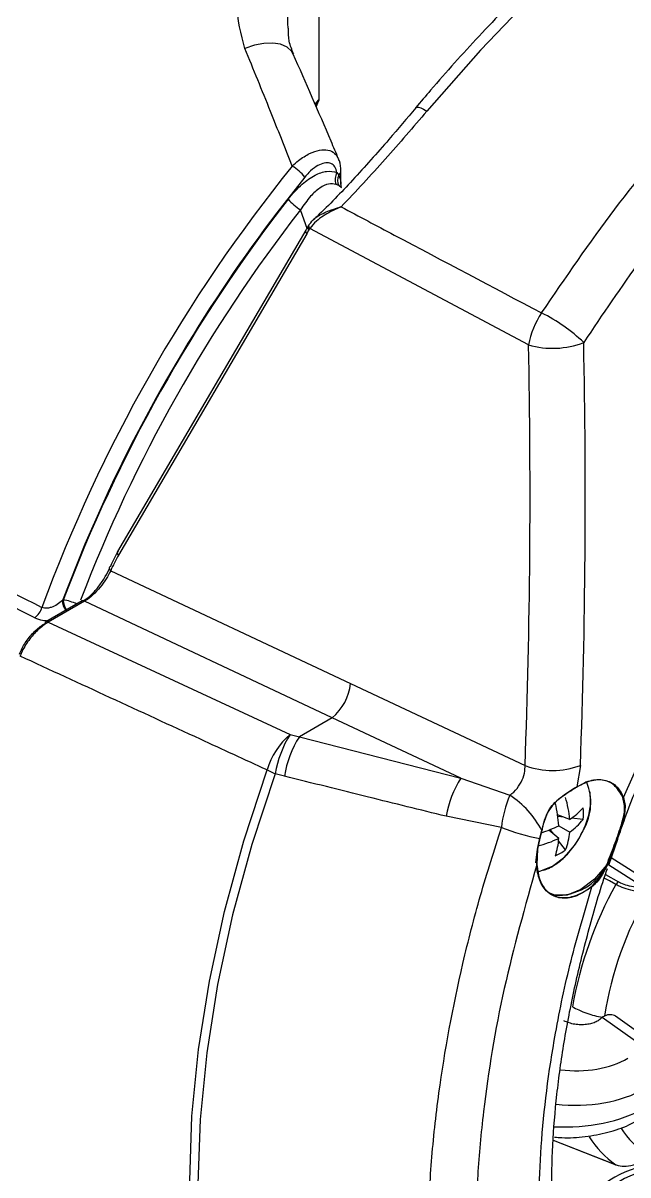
# Model space of a CAD drawing. Extents: x 7 to 113, y 1 to 87.
# Drawn here: x 84.198 to 85.636, y 3.3 to 6.037 of the extents above; entities that cross this region are included whole.
import ezdxf

# ---------------------------------------------------------------- set-up
doc = ezdxf.new("R2010")
doc.units = 0
doc.header["$MEASUREMENT"] = 0
doc.layers.add('OBJECT', color=7, linetype='CONTINUOUS')

msp = doc.modelspace()

# ---------------------------------------------------------------- linework, layer by layer
at = {"layer": 'OBJECT'}
for p, q in [((84.9008, 6.2042), (84.9008, 5.8548)), ((84.892, 5.844), (84.9008, 5.8548)), ((84.8675, 5.6709), (84.8012, 5.5864)), ((84.9438, 5.6821), (84.9482, 5.6755)), ((84.9533, 5.6538), (84.9533, 5.6851)), ((84.9481, 5.651), (84.942, 5.6537)), ((84.9546, 5.6458), (84.9481, 5.651)), ((84.8743, 5.5463), (84.8573, 5.5934)), ((84.87, 5.545), (84.4222, 4.7813)), ((84.8725, 5.5364), (84.4247, 4.7727)), ((84.8795, 5.5487), (84.8777, 5.5456)), ((85.3993, 5.2725), (84.8795, 5.5487)), ((84.4062, 4.7358), (84.9765, 4.4677)), ((84.3387, 4.6638), (84.2523, 4.614)), ((84.3438, 4.6633), (84.2574, 4.6134)), ((84.2914, 4.6649), (84.2934, 4.6661)), ((84.9329, 4.3863), (84.3438, 4.6633)), ((84.2574, 4.6134), (84.8329, 4.3468)), ((84.9765, 4.4677), (85.3909, 4.2729)), ((85.6249, 4.1971), (85.7345, 4.4436)), ((84.9329, 4.3863), (84.8547, 4.3412)), ((85.238, 4.2429), (84.9329, 4.3863)), ((84.8329, 4.3468), (84.8547, 4.3412)), ((84.8547, 4.3412), (85.238, 4.2429)), ((85.5225, 4.2729), (85.5143, 4.2221)), ((84.8191, 4.2476), (84.7972, 4.2531)), ((85.238, 4.2429), (85.3545, 4.2021)), ((85.6207, 4.2031), (85.6206, 4.2035)), ((85.6235, 4.1969), (85.6207, 4.2031)), ((85.6221, 4.2035), (85.6219, 4.2039)), ((85.6221, 4.2035), (85.6249, 4.1971)), ((85.6276, 4.178), (85.6235, 4.1969)), ((85.6249, 4.1971), (85.6291, 4.1781)), ((85.6276, 4.178), (85.6277, 4.1777)), ((85.6292, 4.1778), (85.6291, 4.1781)), ((85.335, 4.1257), (85.2034, 4.1521)), ((85.4971, 4.1446), (85.4683, 4.1554)), ((85.4828, 4.15), (85.4689, 4.1516)), ((85.529, 4.1445), (85.5016, 4.1478)), ((85.426, 4.0998), (85.4307, 4.1181)), ((85.4307, 4.1181), (85.4261, 4.1002)), ((85.4711, 4.0997), (85.4474, 4.1192)), ((85.4593, 4.1094), (85.4509, 4.1206)), ((85.4711, 4.1297), (85.4971, 4.1147)), ((85.4205, 4.0739), (85.426, 4.0998)), ((85.4261, 4.1002), (85.4206, 4.0744)), ((85.4872, 4.0721), (85.4707, 4.0942)), ((85.5898, 4.0363), (85.6112, 4.0979)), ((85.4206, 4.0744), (85.4166, 4.0416)), ((85.4166, 4.0416), (85.4205, 4.074)), ((85.4205, 4.074), (85.4189, 4.0377)), ((85.4189, 4.0369), (85.4205, 4.0735)), ((85.4205, 4.0739), (85.4205, 4.0735)), ((85.4208, 4.0737), (85.4209, 4.0741)), ((85.596, 4.0543), (85.687, 3.9967)), ((85.5851, 4.0369), (85.585, 4.0368)), ((85.5863, 4.036), (85.5864, 4.0362)), ((85.6709, 3.9849), (85.5898, 4.0363)), ((85.5821, 4.0142), (85.6133, 3.9967)), ((85.4467, 3.9705), (85.4545, 3.9667)), ((85.4488, 3.9693), (85.4539, 3.9664)), ((85.5796, 3.6775), (85.5744, 3.6752)), ((85.5744, 3.6752), (85.6777, 3.6013)), ((85.71, 3.6027), (85.6063, 3.6769)), ((85.4578, 3.3827), (85.6075, 3.3236)), ((85.4579, 3.3827), (85.6068, 3.324)), ((85.6068, 3.324), (85.6075, 3.3236))]:
    msp.add_line(p, q, dxfattribs=at)
at = {"layer": 'OBJECT', "flags": 128}
for points in [[(87.0674, 6.9304), (86.9397, 6.9283), (86.8081, 6.9135), (86.673, 6.8861), (86.5353, 6.8461), (86.3955, 6.7937), (86.2543, 6.7293), (86.1124, 6.6531), (85.9706, 6.5655), (85.8294, 6.467), (85.6896, 6.3579), (85.5518, 6.2388), (85.4168, 6.1104), (85.2851, 5.9731), (85.1575, 5.8278)], [(84.8401, 5.9635), (84.8363, 5.97), (84.8255, 5.9799), (84.8102, 5.9866), (84.7914, 5.9897), (84.7702, 5.9889), (84.7478, 5.9843), (84.7253, 5.9763)], [(85.1312, 5.8359), (85.1313, 5.8361), (85.1313, 5.8361)], [(85.1313, 5.8361), (85.1338, 5.8373), (85.1378, 5.8371), (85.1433, 5.8353), (85.1499, 5.8322), (85.1575, 5.8278)], [(84.8789, 5.5592), (84.8778, 5.5584), (84.8772, 5.5577)], [(84.3897, 4.9003), (84.3447, 4.7985), (84.2914, 4.6649)], [(84.4055, 4.7456), (84.4043, 4.7448), (84.4034, 4.7438), (84.4029, 4.7426), (84.4028, 4.7413), (84.4031, 4.7399), (84.4038, 4.7385), (84.4048, 4.7371), (84.4062, 4.7358)], [(84.778, 2.5216), (84.7225, 2.626), (84.6767, 2.7406), (84.6407, 2.8647), (84.6148, 2.9974), (84.5992, 3.1381), (84.594, 3.2857), (84.5992, 3.4393), (84.6148, 3.5979), (84.6407, 3.7606), (84.6767, 3.9262), (84.7225, 4.0938), (84.778, 4.2623)], [(84.7972, 4.2531), (84.7419, 4.085), (84.6961, 3.9178), (84.6602, 3.7526), (84.6344, 3.5903), (84.6188, 3.432), (84.6136, 3.2788), (84.6188, 3.1315), (84.6344, 2.9912), (84.6602, 2.8587), (84.6961, 2.7349), (84.7419, 2.6206), (84.7972, 2.5164)], [(85.4261, 4.1001), (85.4262, 4.1001), (85.4263, 4.1), (85.4264, 4.0999), (85.4264, 4.0999), (85.4264, 4.0998), (85.4263, 4.0998), (85.4262, 4.0998), (85.426, 4.0998)], [(85.4559, 4.0333), (85.4854, 4.0561), (85.5083, 4.0828)], [(85.4212, 4.0212), (85.4263, 4.022), (85.4559, 4.0333)], [(85.585, 4.0368), (85.5559, 4.0028), (85.5237, 3.978), (85.4914, 3.9648), (85.4621, 3.9644), (85.4477, 3.97)], [(85.6068, 3.99), (85.5915, 3.9986), (85.5793, 4.0054)]]:
    msp.add_lwpolyline(points, dxfattribs=at)
at = {"layer": 'OBJECT'}
for centre, radius, start, end in [((87.7197, 3.3698), 3.7045, 141.0762, 159.8067), ((84.7799, 5.6018), 0.1116, 38.2685, 58.8007), ((84.973, 5.666), 0.0333, 151.2185, 201.6711), ((84.9762, 5.6632), 0.0306, 156.25, 203.4623), ((84.9404, 5.6858), 0.0129, 307.2563, 356.7742), ((87.7143, 3.373), 3.6571, 142.1204, 159.2945), ((84.9225, 5.7), 0.1249, 220.7024, 238.593), ((87.7048, 3.3784), 3.6075, 142.122, 159.0912), ((87.7326, 3.3618), 3.68, 142.8044, 155.2866), ((84.8842, 5.5547), 0.00761, 157.371, 231.8371), ((84.8769, 5.5424), 0.00739, 159.0725, 233.654), ((84.8819, 5.5516), 0.00725, 161.2178, 234.9715), ((85.5914, 5.2379), 0.1952, 145.5835, 169.8017), ((85.2425, 4.9742), 0.4186, 46.541, 63.3316), ((85.4567, 5.4675), 0.2033, 253.5985, 291.2596), ((84.4291, 4.7786), 0.00739, 159.0732, 233.653), ((84.3365, 4.6669), 0.0452, 182.4664, 214.6996), ((84.2816, 4.567), 0.0998, 63.6925, 83.2323), ((84.3379, 4.6678), 0.0446, 182.2383, 214.9277), ((84.3408, 4.6592), 0.00508, 53.2194, 114.1353), ((84.1949, 4.6638), 0.0504, 307.8034, 342.4083), ((84.2547, 4.6103), 0.00443, 123.1547, 176.7683), ((84.2544, 4.6093), 0.00508, 53.2194, 114.1353), ((84.8526, 4.4817), 0.1247, 310.0893, 353.5497), ((84.9455, 4.2136), 0.1744, 130.1928, 163.7873), ((85.0451, 4.2122), 0.2513, 147.6279, 170.6485), ((85.067, 4.2067), 0.2513, 147.6448, 170.6279), ((85.4566, 4.4491), 0.1881, 249.5483, 290.5093), ((84.9262, 4.5469), 0.3209, 242.4962, 246.296), ((85.4514, 4.1095), 0.2516, 147.9849, 170.2521), ((85.5139, 4.222), 0.000417, 231.13, 17.2219), ((85.4203, 4.1838), 0.1268, 330.2414, 22.5035), ((85.6048, 4.0975), 0.2713, 157.3195, 174.036), ((85.2419, 4.0233), 0.2113, 26.6514, 57.7973), ((85.2495, 4.1245), 0.2484, 4.6597, 16.8952), ((85.621, 4.2047), 0.0012, 248.8536, 319.3553), ((85.5373, 4.1667), 0.091, 6.9184, 23.8514), ((85.6212, 4.2043), 0.0012, 247.9001, 319.2745), ((85.5372, 4.1667), 0.0911, 7.1114, 23.5612), ((85.624, 4.198), 0.00125, 247.6517, 315.9674), ((85.1589, 4.1087), 0.313, 3.8349, 13.6658), ((85.4123, 4.274), 0.1546, 303.2263, 318.9735), ((85.3897, 4.1585), 0.14, 354.2686, 5.7314), ((85.6283, 4.1791), 0.00128, 238.936, 311.7259), ((85.6283, 4.1788), 0.00128, 239.5455, 311.5854), ((85.4183, 4.2309), 0.1403, 304.1254, 322.044), ((85.5026, 4.5427), 0.4495, 248.0963, 260.1866), ((85.3352, 4.4058), 0.3077, 287.9542, 296.2028), ((85.3571, 4.1248), 0.1404, 337.9549, 355.8717), ((85.329, 4.2117), 0.2208, 324.2814, 335.724), ((85.3648, 4.3241), 0.2484, 283.1025, 295.3376), ((85.3167, 4.1084), 0.1547, 341.025, 356.7707), ((85.4205, 4.0743), 0.000388, 264.777, 333.0848), ((85.4205, 4.0739), 0.000373, 263.5182, 335.2194), ((85.4205, 4.074), 0.000379, 11.414, 74.3809), ((85.4054, 4.1857), 0.14, 294.2662, 305.7285), ((85.4188, 4.0373), 0.000398, 287.0948, 66.8666), ((85.4681, 4.0951), 0.1306, 266.7117, 333.5409), ((85.5845, 4.0345), 0.00239, 41.097, 78.544), ((85.5846, 4.0346), 0.00241, 41.4922, 78.2313), ((85.62, 3.9837), 0.0146, 117.2127, 154.5393), ((86.4234, 3.5355), 0.9345, 150.9023, 169.8895), ((85.5479, 3.9839), 0.00185, 15.0229, 58.9052), ((86.409, 3.5455), 0.8398, 149.7374, 170.9562), ((85.7848, 3.5148), 0.1952, 211.8033, 238.7954), ((85.731, 3.5053), 0.2198, 211.4198, 235.5985), ((85.7188, 3.0959), 0.2291, 92.6609, 147.2994), ((85.7337, 3.085), 0.2319, 92.8051, 148.5993)]:
    msp.add_arc(centre, radius, start, end, dxfattribs=at)
for centre, major_axis, ratio, start_param, end_param in [((84.5159, 5.8756), (-0.2555, 0.4414), 0.719689, 3.529058, 3.556106), ((71.5932, 9.4336), (-8.654, 14.9534), 0.719689, 3.993491, 4.057939), ((71.6542, 9.4689), (-8.7039, 15.04), 0.71887, 3.993498, 4.057946), ((84.7734, 4.4503), (-0.2504, 0.4328), 0.716843, 0.38749, 0.495749), ((84.7673, 4.4468), (-0.2454, 0.4241), 0.719689, 0.387465, 0.495724), ((85.5746, 3.6258), (0.0301, 0.0521), 0.57554, 6.226636, 6.949696), ((85.5012, 3.6641), (0.1899, -0.0107), 0.611383, 4.608838, 5.532292), ((85.4986, 3.6166), (0.2499, -0.0106), 0.603442, 4.601982, 5.523269), ((85.4986, 3.5516), (0.2499, 0.0096), 0.549881, 4.537998, 5.476626)]:
    msp.add_ellipse(centre, major_axis=major_axis, ratio=ratio, start_param=start_param, end_param=end_param, dxfattribs=at)
for points, knots in [([(87.0484, 6.9375), (87.0269, 6.9379), (86.965, 6.9391), (86.8599, 6.9322), (86.7325, 6.9132), (86.6023, 6.8826), (86.4701, 6.8409), (86.3363, 6.7881), (86.2015, 6.7245), (86.0664, 6.6504), (85.9316, 6.5661), (85.7976, 6.4721), (85.6649, 6.3687), (85.5343, 6.2564), (85.4061, 6.1357), (85.2832, 6.0093), (85.1922, 5.908), (85.143, 5.8499), (85.1313, 5.8361)], [0, 0, 0, 0, 0.035881, 0.103149, 0.170543, 0.238092, 0.305759, 0.373505, 0.4413, 0.509118, 0.576941, 0.644755, 0.712555, 0.780338, 0.848103, 0.91585, 0.98002, 1, 1, 1, 1]), ([(85.4304, 5.3482), (85.4874, 5.4317), (85.6016, 5.599), (85.7905, 5.8257), (85.9899, 6.031), (86.1996, 6.2096), (86.4164, 6.3603), (86.637, 6.4806), (86.8586, 6.568), (87.078, 6.6235), (87.2785, 6.6446), (87.4589, 6.6401), (87.5643, 6.6204), (87.617, 6.6106)], [0, 0, 0, 0, 0.0947289, 0.1897538, 0.2844742, 0.3792526, 0.4743386, 0.5691143, 0.6628629, 0.7569108, 0.8506657, 0.9253324, 1, 1, 1, 1]), ([(87.6399, 6.4958), (87.5755, 6.5075), (87.4463, 6.531), (87.2407, 6.5266), (87.03, 6.493), (86.8161, 6.426), (86.6023, 6.3283), (86.3922, 6.2013), (86.1887, 6.0459), (85.9938, 5.8659), (85.8192, 5.6739), (85.6642, 5.4773), (85.575, 5.3445), (85.5304, 5.278)], [0, 0, 0, 0, 0.0941084, 0.1885081, 0.2826058, 0.3767764, 0.4712531, 0.5654204, 0.6584643, 0.7518055, 0.8448573, 0.9224279, 1, 1, 1, 1]), ([(84.7253, 5.9763), (84.7161, 6.011), (84.6974, 6.081), (84.7256, 6.1936), (84.7742, 6.2685), (84.8113, 6.3033), (84.8175, 6.3091)], [0, 0, 0, 0, 0.304165, 0.612213, 0.935018, 1, 1, 1, 1]), ([(84.9008, 6.2042), (84.8966, 6.1997), (84.8709, 6.1722), (84.8405, 6.1132), (84.8225, 6.0529), (84.8277, 6.0248), (84.8277, 6.0245)], [0, 0, 0, 0, 0.091034, 0.549562, 0.995396, 1, 1, 1, 1]), ([(84.8411, 5.9638), (84.8368, 5.9737), (84.8286, 5.9926), (84.8288, 6.0144), (84.8288, 6.0249)], [0, 0, 0, 0, 0.520738, 1, 1, 1, 1]), ([(84.8377, 5.6973), (84.8205, 5.7408), (84.7833, 5.8351), (84.7457, 5.9268), (84.7253, 5.9763)], [0, 0, 0, 0, 0.460735, 1, 1, 1, 1]), ([(84.9478, 5.7143), (84.9419, 5.7283), (84.9063, 5.8128), (84.8702, 5.8949), (84.8401, 5.9635)], [0, 0, 0, 0, 0.165634, 1, 1, 1, 1]), ([(85.1311, 5.8359), (85.1101, 5.8107), (85.0619, 5.7529), (84.9836, 5.6663), (84.923, 5.6019), (84.89, 5.5715), (84.8867, 5.5685)], [0, 0, 0, 0, 0.276158, 0.633604, 0.963319, 1, 1, 1, 1]), ([(84.8929, 5.8419), (84.893, 5.842), (84.8948, 5.8453), (84.8975, 5.8494), (84.9, 5.8536), (84.9007, 5.8546), (84.9008, 5.8548)], [0, 0, 0, 0, 0.029578, 0.752123, 0.954864, 1, 1, 1, 1]), ([(84.9008, 5.8548), (84.9007, 5.8546), (84.8986, 5.8492), (84.8964, 5.8438), (84.8944, 5.8386)], [0, 0, 0, 0, 0.033975, 1, 1, 1, 1]), ([(85.1575, 5.8278), (85.125, 5.7895), (85.0598, 5.7126), (84.9892, 5.6378), (84.9538, 5.6003)], [0, 0, 0, 0, 0.498142, 1, 1, 1, 1]), ([(84.8377, 5.6973), (84.8426, 5.7018), (84.8558, 5.7138), (84.8783, 5.7277), (84.9026, 5.736), (84.9232, 5.7362), (84.9394, 5.7293), (84.9448, 5.719), (84.9474, 5.7141)], [0, 0, 0, 0, 0.119484, 0.319503, 0.500045, 0.670108, 0.842155, 1, 1, 1, 1]), ([(84.9438, 5.6821), (84.9433, 5.6844), (84.9417, 5.6918), (84.9355, 5.7009), (84.9242, 5.7058), (84.9101, 5.7043), (84.894, 5.6965), (84.8792, 5.6845), (84.8707, 5.6747), (84.8675, 5.6709)], [0, 0, 0, 0, 0.072611, 0.232464, 0.384311, 0.536497, 0.701328, 0.887553, 1, 1, 1, 1]), ([(84.9529, 5.6851), (84.953, 5.6937), (84.9531, 5.7041), (84.9481, 5.7125), (84.9472, 5.7139)], [0, 0, 0, 0, 0.830447, 1, 1, 1, 1]), ([(84.8277, 5.6185), (84.8387, 5.6313), (84.8589, 5.6546), (84.8911, 5.6764), (84.9203, 5.6873), (84.9359, 5.6838), (84.9438, 5.6821)], [0, 0, 0, 0, 0.296309, 0.542641, 0.770962, 1, 1, 1, 1]), ([(84.9482, 5.6755), (84.9507, 5.6699), (84.9538, 5.6628), (84.9529, 5.6553), (84.9527, 5.6537)], [0, 0, 0, 0, 0.792099, 1, 1, 1, 1]), ([(84.942, 5.6537), (84.9361, 5.6548), (84.9241, 5.6569), (84.9025, 5.6458), (84.8792, 5.6254), (84.8651, 5.6048), (84.8573, 5.5934)], [0, 0, 0, 0, 0.220289, 0.445216, 0.694221, 1, 1, 1, 1]), ([(84.955, 5.6462), (84.9547, 5.6467), (84.9535, 5.6486), (84.9538, 5.6515), (84.954, 5.6537)], [0, 0, 0, 0, 0.250929, 1, 1, 1, 1]), ([(84.8789, 5.5592), (84.8826, 5.5639), (84.8917, 5.5755), (84.9154, 5.5876), (84.9369, 5.5954), (84.9489, 5.5989), (84.9525, 5.5999), (84.9537, 5.6002), (84.9538, 5.6003)], [0, 0, 0, 0, 0.246968, 0.616294, 0.888223, 0.963535, 0.996187, 1, 1, 1, 1]), ([(84.9538, 5.6003), (84.9537, 5.6002), (84.9524, 5.5997), (84.9442, 5.5962), (84.9232, 5.5862), (84.8965, 5.5704), (84.8844, 5.5549), (84.8795, 5.5487)], [0, 0, 0, 0, 0.00401, 0.038978, 0.268225, 0.708727, 1, 1, 1, 1]), ([(84.9538, 5.6003), (84.9959, 5.578), (85.1548, 5.4941), (85.3136, 5.41), (85.4304, 5.3482)], [0, 0, 0, 0, 0.2652137, 1, 1, 1, 1]), ([(84.8773, 5.5576), (84.8767, 5.5568), (84.8759, 5.5556), (84.8753, 5.5543), (84.8751, 5.5539)], [0, 0, 0, 0, 0.703173, 1, 1, 1, 1]), ([(84.875, 5.5539), (84.8746, 5.5532), (84.873, 5.5502), (84.8713, 5.5472), (84.87, 5.545)], [0, 0, 0, 0, 0.249988, 1, 1, 1, 1]), ([(84.2258, 4.624), (83.943, 4.7655), (83.5385, 4.968), (83.1342, 5.1706), (83.0125, 5.2316)], [0, 0, 0, 0, 0.699038, 1, 1, 1, 1]), ([(83.3892, 5.0765), (83.4045, 5.0688), (83.4812, 5.0303), (83.7658, 4.8877), (84.035, 4.7527), (84.2429, 4.6486)], [0, 0, 0, 0, 0.0539192, 0.2695963, 1, 1, 1, 1]), ([(84.3426, 4.6647), (84.3471, 4.6678), (84.358, 4.6753), (84.3746, 4.6937), (84.3906, 4.7161), (84.3995, 4.7321), (84.4029, 4.7397), (84.4031, 4.7403)], [0, 0, 0, 0, 0.179919, 0.439567, 0.703799, 0.976542, 1, 1, 1, 1]), ([(84.4062, 4.7358), (84.4029, 4.7295), (84.3963, 4.7169), (84.3815, 4.6961), (84.3645, 4.6777), (84.3514, 4.6676), (84.3447, 4.6637), (84.3438, 4.6633)], [0, 0, 0, 0, 0.2451361, 0.4905004, 0.7303161, 0.9653444, 1, 1, 1, 1]), ([(84.2914, 4.6649), (84.2875, 4.6615), (84.2798, 4.6549), (84.2672, 4.6489), (84.2578, 4.6468), (84.2511, 4.6465), (84.2466, 4.6471), (84.2437, 4.6482), (84.2429, 4.6486)], [0, 0, 0, 0, 0.295538, 0.575717, 0.740309, 0.809194, 0.945638, 1, 1, 1, 1]), ([(84.1893, 4.5377), (84.1935, 4.5469), (84.202, 4.5652), (84.2221, 4.5893), (84.239, 4.6036), (84.2483, 4.6093), (84.2503, 4.6105)], [0, 0, 0, 0, 0.3048188, 0.6095293, 0.915797, 1, 1, 1, 1]), ([(84.2574, 4.6134), (84.2493, 4.6078), (84.2332, 4.5966), (84.2105, 4.5707), (84.1971, 4.5482), (84.192, 4.5354), (84.1909, 4.5328)], [0, 0, 0, 0, 0.30705, 0.614016, 0.922363, 1, 1, 1, 1]), ([(84.2258, 4.624), (84.2259, 4.6239), (84.2312, 4.6213), (84.2415, 4.6175), (84.2528, 4.6171), (84.2574, 4.6169)], [0, 0, 0, 0, 0.014316, 0.602623, 1, 1, 1, 1]), ([(84.778, 4.2623), (84.7252, 4.2866), (84.5294, 4.3767), (84.3338, 4.4669), (84.1909, 4.5328)], [0, 0, 0, 0, 0.269854, 1, 1, 1, 1]), ([(85.6112, 4.0979), (85.6169, 4.1143), (85.6378, 4.1755), (85.6813, 4.2799), (85.725, 4.3786), (85.7527, 4.4315), (85.7583, 4.4422)], [0, 0, 0, 0, 0.140985, 0.524552, 0.903474, 1, 1, 1, 1]), ([(85.3545, 4.2021), (85.3562, 4.2034), (85.3641, 4.2091), (85.3764, 4.2225), (85.3873, 4.2434), (85.3911, 4.2608), (85.3909, 4.2702), (85.3909, 4.2729)], [0, 0, 0, 0, 0.080942, 0.365196, 0.637408, 0.898731, 1, 1, 1, 1]), ([(85.2034, 4.1521), (85.1418, 4.1673), (85.0135, 4.1989), (84.8856, 4.2309), (84.8191, 4.2476)], [0, 0, 0, 0, 0.480479, 1, 1, 1, 1]), ([(85.4307, 4.1181), (85.4348, 4.1348), (85.4419, 4.1643), (85.4734, 4.1972), (85.4994, 4.2127), (85.5123, 4.2208), (85.5143, 4.2221)], [0, 0, 0, 0, 0.353797, 0.623722, 0.940059, 1, 1, 1, 1]), ([(85.5137, 4.2217), (85.5006, 4.2138), (85.4759, 4.1991), (85.4444, 4.1668), (85.4351, 4.1372), (85.4315, 4.1216), (85.4307, 4.1181)], [0, 0, 0, 0, 0.352536, 0.661543, 0.924398, 1, 1, 1, 1]), ([(85.6206, 4.2035), (85.6142, 4.2128), (85.6016, 4.2314), (85.5711, 4.2409), (85.5404, 4.2366), (85.5211, 4.2258), (85.5137, 4.2217)], [0, 0, 0, 0, 0.276327, 0.552666, 0.828652, 1, 1, 1, 1]), ([(85.5143, 4.2221), (85.5264, 4.2283), (85.5506, 4.2408), (85.5843, 4.2395), (85.6085, 4.2258), (85.6182, 4.21), (85.6219, 4.2039)], [0, 0, 0, 0, 0.275398, 0.550788, 0.82642, 1, 1, 1, 1]), ([(85.4548, 4.0324), (85.4601, 4.0358), (85.4753, 4.0455), (85.499, 4.0688), (85.5226, 4.1028), (85.5393, 4.1404), (85.5482, 4.1778), (85.5463, 4.1995), (85.5454, 4.2099)], [0, 0, 0, 0, 0.0971003, 0.2801454, 0.4629363, 0.6457872, 0.8296538, 1, 1, 1, 1]), ([(85.5851, 4.0369), (85.5912, 4.0524), (85.6033, 4.0829), (85.6186, 4.127), (85.6274, 4.157), (85.6276, 4.1726), (85.6277, 4.1777)], [0, 0, 0, 0, 0.307575, 0.605515, 0.870212, 1, 1, 1, 1]), ([(85.6292, 4.1778), (85.6281, 4.1653), (85.6259, 4.1404), (85.6093, 4.0968), (85.5968, 4.0603), (85.5887, 4.0415), (85.5864, 4.0362)], [0, 0, 0, 0, 0.309279, 0.616002, 0.891249, 1, 1, 1, 1]), ([(85.335, 2.3899), (85.3156, 2.4236), (85.2769, 2.4911), (85.2315, 2.6107), (85.1962, 2.7435), (85.1733, 2.8844), (85.1616, 3.0289), (85.1596, 3.1761), (85.1672, 3.3315), (85.1895, 3.5388), (85.229, 3.7512), (85.2834, 3.9636), (85.3178, 4.0716), (85.335, 4.1257)], [0, 0, 0, 0, 0.088765, 0.177531, 0.269417, 0.361303, 0.442441, 0.523579, 0.607061, 0.690543, 0.843256, 0.921628, 1, 1, 1, 1]), ([(85.4189, 4.0369), (85.3911, 3.9385), (85.335, 3.7394), (85.295, 3.4931), (85.2769, 3.2981), (85.2719, 3.1508), (85.276, 3.0086), (85.2933, 2.8374), (85.3331, 2.645), (85.3901, 2.5245), (85.4189, 2.4635)], [0, 0, 0, 0, 0.1583078, 0.3203927, 0.4074998, 0.494607, 0.5842284, 0.6738497, 0.8349381, 1, 1, 1, 1]), ([(85.4189, 4.0377), (85.4207, 4.0242), (85.4243, 3.9972), (85.4441, 3.97), (85.4722, 3.9569), (85.5065, 3.9599), (85.533, 3.9733), (85.5467, 3.9839), (85.5488, 3.9855)], [0, 0, 0, 0, 0.193231, 0.386467, 0.579539, 0.772364, 0.965005, 1, 1, 1, 1]), ([(85.5497, 3.9844), (85.5377, 3.9764), (85.5138, 3.9603), (85.4785, 3.9551), (85.4488, 3.9651), (85.4277, 3.9903), (85.4201, 4.0175), (85.4191, 4.0343), (85.4189, 4.0369)], [0, 0, 0, 0, 0.192554, 0.385108, 0.577706, 0.770473, 0.963486, 1, 1, 1, 1]), ([(85.4342, 4.0243), (85.4384, 4.0253), (85.4453, 4.027), (85.4521, 4.0309), (85.4548, 4.0324)], [0, 0, 0, 0, 0.606776, 1, 1, 1, 1]), ([(85.7018, 2.5911), (85.6982, 2.5934), (85.6746, 2.6086), (85.6369, 2.6468), (85.5894, 2.7065), (85.5493, 2.7765), (85.5165, 2.8552), (85.4904, 2.9426), (85.471, 3.0382), (85.4585, 3.1421), (85.4533, 3.253), (85.4556, 3.3694), (85.4655, 3.4902), (85.4829, 3.6153), (85.5076, 3.7444), (85.5406, 3.8771), (85.5673, 3.9723), (85.585, 4.0227), (85.5869, 4.028)], [0, 0, 0, 0, 0.0134075, 0.0889038, 0.162782, 0.2344641, 0.3043296, 0.3724693, 0.4412012, 0.5103493, 0.579548, 0.6482425, 0.716144, 0.7837739, 0.8522937, 0.9217467, 0.9917046, 1, 1, 1, 1]), ([(85.5488, 3.9855), (85.5591, 3.9964), (85.5732, 4.0114), (85.5825, 4.0314), (85.585, 4.0368)], [0, 0, 0, 0, 0.730795, 1, 1, 1, 1]), ([(85.5863, 4.036), (85.5791, 4.0215), (85.5691, 4.0016), (85.5538, 3.9881), (85.5497, 3.9844)], [0, 0, 0, 0, 0.729925, 1, 1, 1, 1]), ([(85.6133, 3.9967), (85.6149, 3.9959), (85.621, 3.9926), (85.6346, 3.9877), (85.6537, 3.9842), (85.6653, 3.9847), (85.6709, 3.9849)], [0, 0, 0, 0, 0.092744, 0.368061, 0.68841, 1, 1, 1, 1]), ([(85.5497, 2.6545), (85.5398, 2.6734), (85.5021, 2.7457), (85.4538, 2.8956), (85.4229, 3.1168), (85.4243, 3.3664), (85.4539, 3.6001), (85.4979, 3.8087), (85.5324, 3.9256), (85.5497, 3.9844)], [0, 0, 0, 0, 0.062214, 0.238483, 0.419893, 0.595629, 0.776478, 0.887615, 1, 1, 1, 1]), ([(85.6872, 3.9741), (85.687, 3.9741), (85.6839, 3.9735), (85.6741, 3.9725), (85.6553, 3.9736), (85.6321, 3.9788), (85.616, 3.9851), (85.6087, 3.989), (85.6068, 3.99)], [0, 0, 0, 0, 0.008302, 0.153519, 0.438823, 0.69828, 0.92379, 1, 1, 1, 1]), ([(85.5034, 3.6996), (85.5084, 3.697), (85.5191, 3.6914), (85.5377, 3.684), (85.5575, 3.6778), (85.5685, 3.6761), (85.5744, 3.6752)], [0, 0, 0, 0, 0.221256, 0.475946, 0.713882, 1, 1, 1, 1]), ([(85.5744, 3.6752), (85.5726, 3.6731), (85.5689, 3.6688), (85.5601, 3.6636), (85.5495, 3.6595), (85.5368, 3.6571), (85.5231, 3.6563), (85.509, 3.6577), (85.4952, 3.6608), (85.4873, 3.6644), (85.4833, 3.6662)], [0, 0, 0, 0, 0.112477, 0.225057, 0.347499, 0.470284, 0.600653, 0.730921, 0.866005, 1, 1, 1, 1]), ([(85.4612, 3.39), (85.4669, 3.3895), (85.4907, 3.387), (85.5342, 3.3903), (85.5885, 3.4001), (85.6317, 3.4149), (85.6547, 3.4272), (85.663, 3.4316)], [0, 0, 0, 0, 0.080722, 0.337051, 0.594292, 0.854494, 1, 1, 1, 1]), ([(85.6068, 3.324), (85.6087, 3.3233), (85.616, 3.3208), (85.6321, 3.3196), (85.6553, 3.3247), (85.6741, 3.335), (85.6839, 3.3433), (85.687, 3.3464), (85.6872, 3.3466)], [0, 0, 0, 0, 0.07621, 0.30172, 0.561176, 0.846482, 0.991697, 1, 1, 1, 1])]:
    msp.add_open_spline(points, degree=3, knots=knots, dxfattribs=at)

doc.saveas('drawing.dxf')
